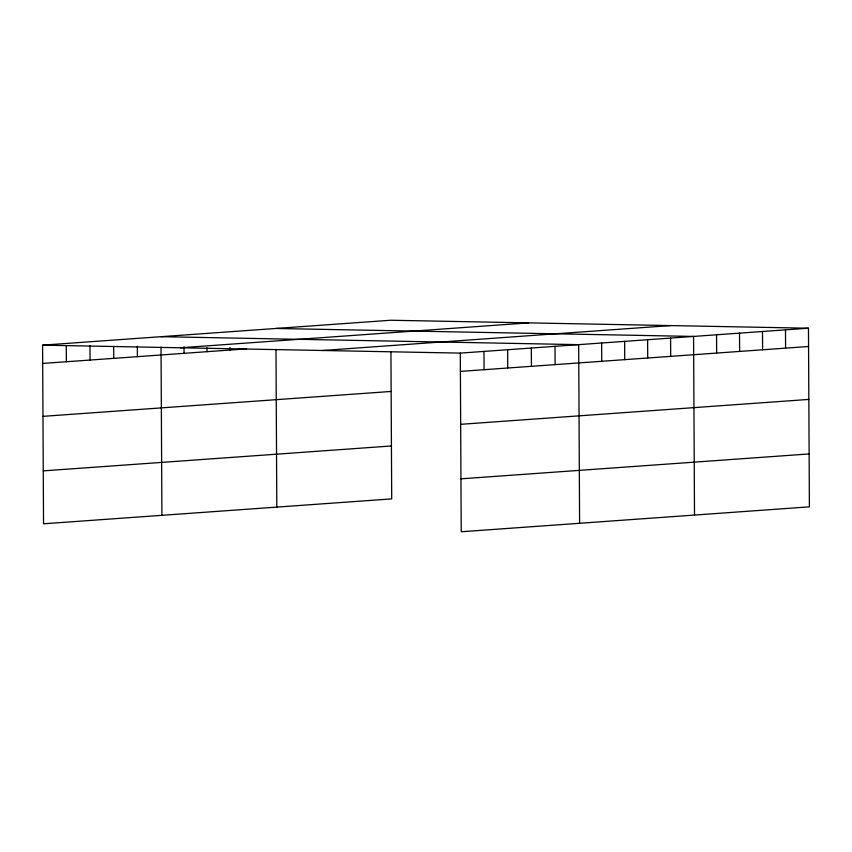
<?xml version="1.0" encoding="UTF-8"?>
<svg xmlns="http://www.w3.org/2000/svg" width="852" height="852" viewBox="0 0 852 852"><rect width="100%" height="100%" fill="white"/><g stroke="black" fill="none" stroke-linecap="round" stroke-linejoin="round"><path stroke-width="1.28" d="M390.93 351.759L391.707 498.889L43.537 523.788L42.6 345.156L390.77 320.245L808.463 328.212L809.4 506.844L461.23 531.755L460.293 353.111L808.463 328.212M180.443 347.776L528.602 322.876M42.696 363.442L246.601 348.851M322.461 350.492L670.62 325.581M460.389 371.397L808.559 346.498M42.973 416.351L391.143 391.451M460.666 424.317L808.836 399.418M43.26 470.868L391.419 445.969M460.953 478.835L809.123 453.935M275.867 328.467L693.571 336.433L694.508 515.066M160.975 336.689L578.678 344.645L579.605 523.288M42.6 345.156L460.293 353.111M785.491 329.852L785.587 348.138M762.508 331.503L762.604 349.789M739.525 333.143L739.621 351.429M716.553 334.783L716.649 353.069M670.588 338.074L670.684 356.36M647.616 339.714L647.712 358M624.633 341.364L624.729 359.65M601.65 343.005L601.746 361.291M555.003 346.338L555.099 364.624M531.328 348.031L531.424 366.317M507.654 349.725L507.749 368.011M483.979 351.418L484.074 369.704M275.984 349.395L276.804 507.1M229.997 347.424L230.008 350.044M207.015 347.765L207.025 351.684M184.021 346.796L184.053 353.324M161.028 347.137L161.912 515.322M137.342 346.21L137.396 356.668M113.657 346.604L113.721 358.362M89.971 345.678L90.046 360.055M66.286 346.072L66.371 361.749"/></g></svg>
